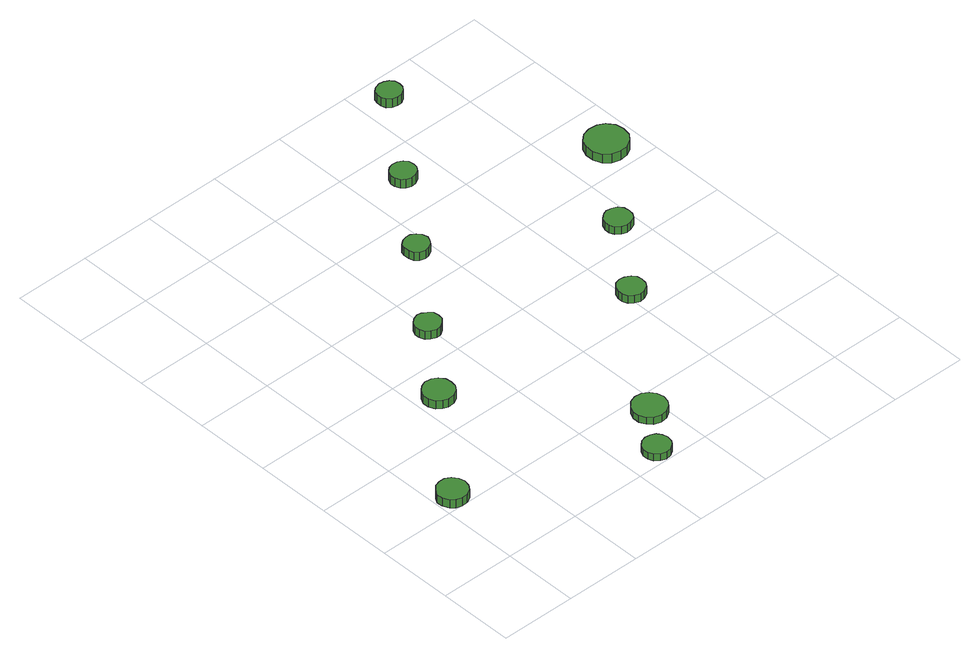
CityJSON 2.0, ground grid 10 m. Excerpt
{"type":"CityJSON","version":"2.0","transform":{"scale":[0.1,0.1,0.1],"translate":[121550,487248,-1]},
"CityObjects":{
"tree1":{"type":"SolitaryVegetationObject","attributes":{"function":"something"},"geometry":[{"type":"MultiSurface","lod":"1","boundaries":[[[0,1,2,3,4,5,6,7,8,9,10,11,12,13,14]],[[15,16,17,18,19,20,21,22,23,24,25,26,27,28,29]],[[0,29,28,1]],[[1,28,27,2]],[[2,27,26,3]],[[3,26,25,4]],[[4,25,24,5]],[[5,24,23,6]],[[6,23,22,7]],[[7,22,21,8]],[[8,21,20,9]],[[9,20,19,10]],[[10,19,18,11]],[[11,18,17,12]],[[12,17,16,13]],[[13,16,15,14]],[[14,15,29,0]]]}]},
"tree2":{"type":"SolitaryVegetationObject","attributes":{"function":"something"},"geometry":[{"type":"MultiSurface","lod":"1","boundaries":[[[30,31,32,33,34,35,36,37,38,39,40,41,42,43,44]],[[45,46,47,48,49,50,51,52,53,54,55,56,57,58,59]],[[30,59,58,31]],[[31,58,57,32]],[[32,57,56,33]],[[33,56,55,34]],[[34,55,54,35]],[[35,54,53,36]],[[36,53,52,37]],[[37,52,51,38]],[[38,51,50,39]],[[39,50,49,40]],[[40,49,48,41]],[[41,48,47,42]],[[42,47,46,43]],[[43,46,45,44]],[[44,45,59,30]]]}]},
"tree3":{"type":"SolitaryVegetationObject","attributes":{"function":"something"},"geometry":[{"type":"MultiSurface","lod":"1","boundaries":[[[60,61,62,63,64,65,66,67,68,69,70,71,72,73,74]],[[75,76,77,78,79,80,81,82,83,84,85,86,87,88,89]],[[60,89,88,61]],[[61,88,87,62]],[[62,87,86,63]],[[63,86,85,64]],[[64,85,84,65]],[[65,84,83,66]],[[66,83,82,67]],[[67,82,81,68]],[[68,81,80,69]],[[69,80,79,70]],[[70,79,78,71]],[[71,78,77,72]],[[72,77,76,73]],[[73,76,75,74]],[[74,75,89,60]]]}]},
"tree4":{"type":"SolitaryVegetationObject","attributes":{"function":"something"},"geometry":[{"type":"MultiSurface","lod":"1","boundaries":[[[90,91,92,93,94,95,96,97,98,99,100,101,102,103,104]],[[105,106,107,108,109,110,111,112,113,114,115,116,117,118,119]],[[90,119,118,91]],[[91,118,117,92]],[[92,117,116,93]],[[93,116,115,94]],[[94,115,114,95]],[[95,114,113,96]],[[96,113,112,97]],[[97,112,111,98]],[[98,111,110,99]],[[99,110,109,100]],[[100,109,108,101]],[[101,108,107,102]],[[102,107,106,103]],[[103,106,105,104]],[[104,105,119,90]]]}]},
"tree5":{"type":"SolitaryVegetationObject","attributes":{"function":"something"},"geometry":[{"type":"MultiSurface","lod":"1","boundaries":[[[120,121,122,123,124,125,126,127,128,129,130,131,132,133,134]],[[135,136,137,138,139,140,141,142,143,144,145,146,147,148,149]],[[120,149,148,121]],[[121,148,147,122]],[[122,147,146,123]],[[123,146,145,124]],[[124,145,144,125]],[[125,144,143,126]],[[126,143,142,127]],[[127,142,141,128]],[[128,141,140,129]],[[129,140,139,130]],[[130,139,138,131]],[[131,138,137,132]],[[132,137,136,133]],[[133,136,135,134]],[[134,135,149,120]]]}]},
"tree6":{"type":"SolitaryVegetationObject","attributes":{"function":"something"},"geometry":[{"type":"MultiSurface","lod":"1","boundaries":[[[150,151,152,153,154,155,156,157,158,159,160,161,162,163,164]],[[165,166,167,168,169,170,171,172,173,174,175,176,177,178,179]],[[150,179,178,151]],[[151,178,177,152]],[[152,177,176,153]],[[153,176,175,154]],[[154,175,174,155]],[[155,174,173,156]],[[156,173,172,157]],[[157,172,171,158]],[[158,171,170,159]],[[159,170,169,160]],[[160,169,168,161]],[[161,168,167,162]],[[162,167,166,163]],[[163,166,165,164]],[[164,165,179,150]]]}]},
"tree7":{"type":"SolitaryVegetationObject","attributes":{"function":"something"},"geometry":[{"type":"MultiSurface","lod":"1","boundaries":[[[180,181,182,183,184,185,186,187,188,189,190,191,192,193,194]],[[195,196,197,198,199,200,201,202,203,204,205,206,207,208,209]],[[180,209,208,181]],[[181,208,207,182]],[[182,207,206,183]],[[183,206,205,184]],[[184,205,204,185]],[[185,204,203,186]],[[186,203,202,187]],[[187,202,201,188]],[[188,201,200,189]],[[189,200,199,190]],[[190,199,198,191]],[[191,198,197,192]],[[192,197,196,193]],[[193,196,195,194]],[[194,195,209,180]]]}]},
"tree8":{"type":"SolitaryVegetationObject","attributes":{"function":"something"},"geometry":[{"type":"MultiSurface","lod":"1","boundaries":[[[210,211,212,213,214,215,216,217,218,219,220,221,222,223,224]],[[225,226,227,228,229,230,231,232,233,234,235,236,237,238,239]],[[210,239,238,211]],[[211,238,237,212]],[[212,237,236,213]],[[213,236,235,214]],[[214,235,234,215]],[[215,234,233,216]],[[216,233,232,217]],[[217,232,231,218]],[[218,231,230,219]],[[219,230,229,220]],[[220,229,228,221]],[[221,228,227,222]],[[222,227,226,223]],[[223,226,225,224]],[[224,225,239,210]]]}]},
"tree9":{"type":"SolitaryVegetationObject","attributes":{"function":"something"},"geometry":[{"type":"MultiSurface","lod":"1","boundaries":[[[240,241,242,243,244,245,246,247,248,249,250,251,252,253,254]],[[255,256,257,258,259,260,261,262,263,264,265,266,267,268,269]],[[240,269,268,241]],[[241,268,267,242]],[[242,267,266,243]],[[243,266,265,244]],[[244,265,264,245]],[[245,264,263,246]],[[246,263,262,247]],[[247,262,261,248]],[[248,261,260,249]],[[249,260,259,250]],[[250,259,258,251]],[[251,258,257,252]],[[252,257,256,253]],[[253,256,255,254]],[[254,255,269,240]]]}]},
"tree10":{"type":"SolitaryVegetationObject","attributes":{"function":"something"},"geometry":[{"type":"MultiSurface","lod":"1","boundaries":[[[270,271,272,273,274,275,276,277,278,279,280,281,282,283,284]],[[285,286,287,288,289,290,291,292,293,294,295,296,297,298,299]],[[270,299,298,271]],[[271,298,297,272]],[[272,297,296,273]],[[273,296,295,274]],[[274,295,294,275]],[[275,294,293,276]],[[276,293,292,277]],[[277,292,291,278]],[[278,291,290,279]],[[279,290,289,280]],[[280,289,288,281]],[[281,288,287,282]],[[282,287,286,283]],[[283,286,285,284]],[[284,285,299,270]]]}]},
"tree11":{"type":"SolitaryVegetationObject","attributes":{"function":"something"},"geometry":[{"type":"MultiSurface","lod":"1","boundaries":[[[300,301,302,303,304,305,306,307,308,309,310,311,312,313,314]],[[315,316,317,318,319,320,321,322,323,324,325,326,327,328,329]],[[300,329,328,301]],[[301,328,327,302]],[[302,327,326,303]],[[303,326,325,304]],[[304,325,324,305]],[[305,324,323,306]],[[306,323,322,307]],[[307,322,321,308]],[[308,321,320,309]],[[309,320,319,310]],[[310,319,318,311]],[[311,318,317,312]],[[312,317,316,313]],[[313,316,315,314]],[[314,315,329,300]]]}]}
},
"vertices":[
[42,119,18],[40,127,18],[35,134,18],[28,138,18],[20,138,18],[13,136,18],[7,130,18],[3,123,18],[3,115,18],[7,107,18],[13,102,18],[20,100,18],[28,100,18],[35,104,18],[40,111,18],[40,111,6],[35,104,6],[28,100,6],[20,100,6],[13,102,6],[7,107,6],[3,115,6],[3,123,6],[7,130,6],[13,136,6],[20,138,6],[28,138,6],[35,134,6],[40,127,6],[42,119,6],
[147,254,18],[146,262,18],[141,269,18],[134,273,18],[125,274,18],[118,271,18],[112,266,18],[108,258,18],[108,250,18],[112,242,18],[118,237,18],[125,234,18],[134,235,18],[141,239,18],[146,246,18],[146,246,6],[141,239,6],[134,235,6],[125,234,6],[118,237,6],[112,242,6],[108,250,6],[108,258,6],[112,266,6],[118,271,6],[125,274,6],[134,273,6],[141,269,6],[146,262,6],[147,254,6],
[262,20,16],[260,27,16],[256,33,16],[250,36,16],[243,37,16],[236,35,16],[230,30,16],[227,23,16],[227,16,16],[230,9,16],[236,4,16],[243,2,16],[250,3,16],[256,7,16],[260,12,16],[260,12,6],[256,7,6],[250,3,6],[243,2,6],[236,4,6],[230,9,6],[227,16,6],[227,23,6],[230,30,6],[236,35,6],[243,37,6],[250,36,6],[256,33,6],[260,27,6],[262,20,6],
[215,347,18],[214,354,18],[209,359,18],[203,363,18],[197,364,18],[190,361,18],[185,357,18],[182,350,18],[182,344,18],[185,337,18],[190,333,18],[197,330,18],[203,331,18],[209,335,18],[214,340,18],[214,340,6],[209,335,6],[203,331,6],[197,330,6],[190,333,6],[185,337,6],[182,344,6],[182,350,6],[185,357,6],[190,361,6],[197,364,6],[203,363,6],[209,359,6],[214,354,6],[215,347,6],
[306,74,16],[304,83,16],[299,90,16],[291,95,16],[282,96,16],[273,93,16],[267,87,16],[263,78,16],[263,69,16],[267,61,16],[273,55,16],[282,52,16],[291,53,16],[299,58,16],[304,65,16],[304,65,6],[299,58,6],[291,53,6],[282,52,6],[273,55,6],[267,61,6],[263,69,6],[263,78,6],[267,87,6],[273,93,6],[282,96,6],[291,95,6],[299,90,6],[304,83,6],[306,74,6],
[298,454,18],[296,461,18],[292,466,18],[286,470,18],[280,470,18],[273,468,18],[268,464,18],[266,458,18],[266,451,18],[268,445,18],[273,440,18],[280,438,18],[286,439,18],[292,442,18],[296,448,18],[296,448,6],[292,442,6],[286,439,6],[280,438,6],[273,440,6],[268,445,6],[266,451,6],[266,458,6],[268,464,6],[273,468,6],[280,470,6],[286,470,6],[292,466,6],[296,461,6],[298,454,6],
[425,237,17],[424,244,17],[420,249,17],[413,253,17],[406,254,17],[399,252,17],[394,247,17],[391,240,17],[391,233,17],[394,226,17],[399,222,17],[406,219,17],[413,220,17],[420,224,17],[424,230,17],[424,230,6],[420,224,6],[413,220,6],[406,219,6],[399,222,6],[394,226,6],[391,233,6],[391,240,6],[394,247,6],[399,252,6],[406,254,6],[413,253,6],[420,249,6],[424,244,6],[425,237,6],
[371,555,19],[370,562,19],[366,567,19],[360,570,19],[353,571,19],[347,569,19],[342,565,19],[339,558,19],[339,552,19],[342,546,19],[347,541,19],[353,539,19],[360,540,19],[366,543,19],[370,549,19],[370,549,6],[366,543,6],[360,540,6],[353,539,6],[347,541,6],[342,546,6],[339,552,6],[339,558,6],[342,565,6],[347,569,6],[353,571,6],[360,570,6],[366,567,6],[370,562,6],[371,555,6],
[495,333,17],[494,340,17],[490,346,17],[483,349,17],[476,350,17],[470,348,17],[464,343,17],[461,336,17],[461,329,17],[464,323,17],[470,318,17],[476,316,17],[483,317,17],[490,320,17],[494,326,17],[494,326,6],[490,320,6],[483,317,6],[476,316,6],[470,318,6],[464,323,6],[461,329,6],[461,336,6],[464,343,6],[470,348,6],[476,350,6],[483,349,6],[490,346,6],[494,340,6],[495,333,6],
[449,661,25],[448,668,25],[444,673,25],[438,676,25],[432,677,25],[425,675,25],[420,671,25],[418,665,25],[418,658,25],[420,652,25],[425,648,25],[432,646,25],[438,646,25],[444,650,25],[448,655,25],[448,655,12],[444,650,12],[438,646,12],[432,646,12],[425,648,12],[420,652,12],[418,658,12],[418,665,12],[420,671,12],[425,675,12],[432,677,12],[438,676,12],[444,673,12],[448,668,12],[449,661,12],
[585,438,19],[583,449,19],[576,458,19],[567,463,19],[556,464,19],[545,461,19],[537,454,19],[533,444,19],[533,433,19],[537,422,19],[545,415,19],[556,412,19],[567,413,19],[576,418,19],[583,427,19],[583,427,6],[576,418,6],[567,413,6],[556,412,6],[545,415,6],[537,422,6],[533,433,6],[533,444,6],[537,454,6],[545,461,6],[556,464,6],[567,463,6],[576,458,6],[583,449,6],[585,438,6]
]}
